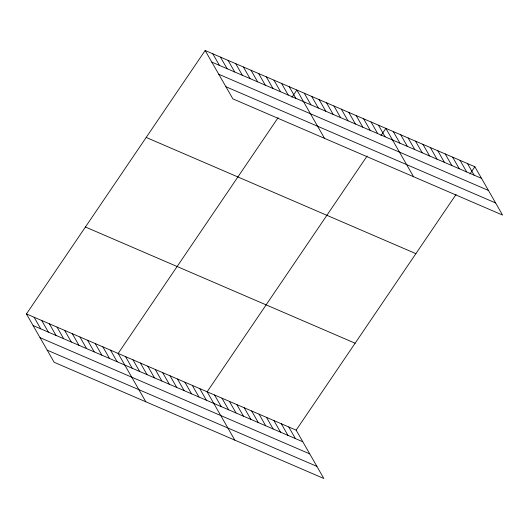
<?xml version="1.0" encoding="UTF-8"?>
<svg xmlns="http://www.w3.org/2000/svg" width="529" height="529" viewBox="0 0 529 529"><rect width="100%" height="100%" fill="white"/><g stroke="black" fill="none" stroke-linecap="round" stroke-linejoin="round"><path stroke-width="0.79" d="M26.45 313.935L296.147 430.15L323.834 478.487L54.137 362.272L26.45 313.935L205.166 50.513L474.863 166.728L502.55 215.065L232.853 98.85L205.166 50.513M278.102 117.683L118.146 353.445L145.832 401.789M291.948 97.27L296.862 90.023L324.548 138.367M367.1 156.035L207.15 391.797L234.83 440.141M380.953 135.622L385.866 128.375L413.552 176.719M296.147 430.15L456.097 194.388M469.95 173.968L474.863 166.728M211.818 62.118L481.516 178.339M218.755 74.239L488.459 190.46M225.909 86.73L495.607 202.944M146.189 137.441L415.887 253.656M85.427 227.001L355.124 343.222M33.102 325.54L302.8 441.761M40.039 337.661L309.736 453.882M47.193 350.152L316.891 466.366M467.451 163.534L474.096 175.139M460.032 160.333L466.684 171.945M452.612 157.139L459.265 168.751M445.2 153.946L451.845 165.551M437.781 150.745L444.433 162.357M430.368 147.551L437.014 159.163M422.949 144.357L429.594 155.962M415.529 141.157L422.182 152.769M408.117 137.963L414.762 149.575M400.698 134.769L407.35 146.374M393.278 131.569L399.931 143.18M378.447 125.181L385.099 136.786M371.034 121.981L377.68 133.592M363.615 118.787L370.26 130.398M356.196 115.593L362.848 127.205M348.783 112.393L355.428 124.004M341.364 109.199L348.016 120.81M333.944 106.005L340.597 117.617M326.532 102.811L333.177 114.416M319.113 99.611L325.765 111.222M311.7 96.417L318.346 108.028M304.281 93.223L310.933 104.828M289.224 86.73L295.87 98.341M281.58 83.437L288.232 95.048M273.943 80.144L280.588 91.755M266.299 76.85L272.944 88.462M258.655 73.557L265.307 85.169M251.017 70.264L257.663 81.876M243.373 66.971L250.025 78.583M235.736 63.678L242.381 75.29M228.092 60.392L234.737 71.997M220.448 57.099L227.1 68.704M212.81 53.806L219.456 65.411M288.735 426.956L295.38 438.561M281.316 423.755L287.961 435.367M273.896 420.562L280.549 432.173M266.484 417.368L273.129 428.973M259.065 414.167L265.717 425.779M251.645 410.973L258.297 422.585M244.233 407.78L250.878 419.385M236.813 404.579L243.466 416.191M229.401 401.385L236.046 412.997M221.982 398.192L228.627 409.796M214.562 394.991L221.215 406.603M199.731 388.603L206.383 400.208M192.311 385.403L198.964 397.014M184.899 382.209L191.544 393.821M177.479 379.015L184.132 390.62M170.067 375.815L176.712 387.426M162.648 372.621L169.3 384.233M155.228 369.427L161.881 381.032M147.816 366.227L154.461 377.838M140.397 363.033L147.049 374.644M132.984 359.839L139.63 371.451M125.565 356.645L132.21 368.25M110.508 350.152L117.154 361.763M102.864 346.859L109.516 358.47M95.22 343.566L101.872 355.177M87.583 340.273L94.228 351.884M79.939 336.98L86.591 348.591M72.301 333.687L78.947 345.298M64.657 330.394L71.309 342.005M57.013 327.101L63.665 338.712M49.376 323.808L56.021 335.419M41.731 320.521L48.384 332.126M34.094 317.228L40.74 328.833"/></g></svg>
